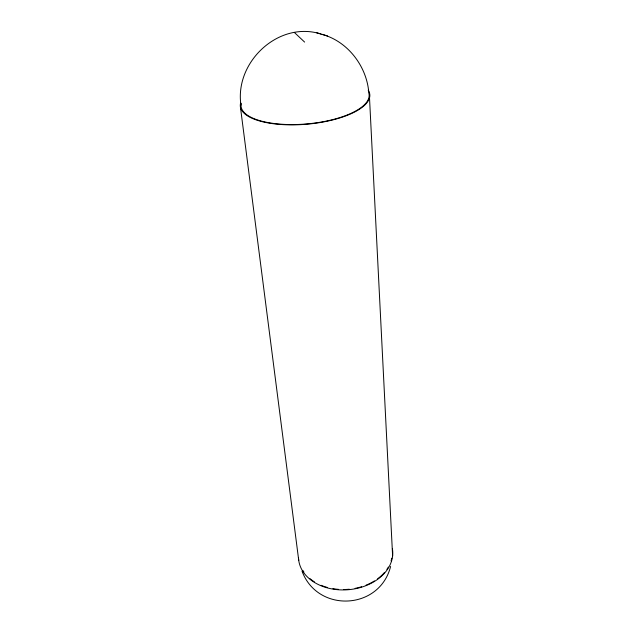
<?xml version="1.0" encoding="UTF-8"?>
<svg xmlns="http://www.w3.org/2000/svg" width="633" height="633" viewBox="0 0 633 633"><rect width="100%" height="100%" fill="white"/><g stroke="black" fill="none" stroke-linecap="round" stroke-linejoin="round"><path stroke-width="0.95" d="M390.608 566.448C379.681 610.141 317.671 613.266 302.052 571.211M320.876 34C278.583 20.525 234.352 62.161 240.983 105.173M321.991 34.356C347.952 41.343 367.053 66.679 368.841 93.186A64.297 23.587 -5.1 0 1 305.557 124.028A64.297 23.587 -5.1 0 1 241.197 103.401M316.611 32.758L327.562 35.986M294.377 32.465L304.608 42.079M240.39 106.755L298.752 560.514M369.514 97.87L392.61 555.972M392.389 548.661A47.222 34.807 -5.1 0 1 349.242 589.632A47.222 34.807 -5.1 0 1 298.515 557.792M368.2 90.195A65.001 23.848 -5.1 0 1 309.355 123.973A65.001 23.848 -5.1 0 1 240.572 103.171M391.756 558.164A46.707 34.427 -5.1 0 1 391.075 560.87M388.353 567.065A46.707 34.427 -5.1 0 1 386.89 569.384M384.571 572.374A46.707 34.427 -5.1 0 1 377.624 578.776M374.443 580.936A46.707 34.427 -5.1 0 1 366.096 585.145M361.625 586.728A46.707 34.427 -5.1 0 1 355.073 588.374M349.281 589.22A46.707 34.427 -5.1 0 1 343.442 589.521M338.576 589.363A46.707 34.427 -5.1 0 1 332.895 588.674M327.372 587.456A46.707 34.427 -5.1 0 1 321.089 585.303M314.387 581.854A46.707 34.427 -5.1 0 1 309.672 578.396M303.903 572.058A46.707 34.427 -5.1 0 1 302.851 570.428"/></g></svg>
